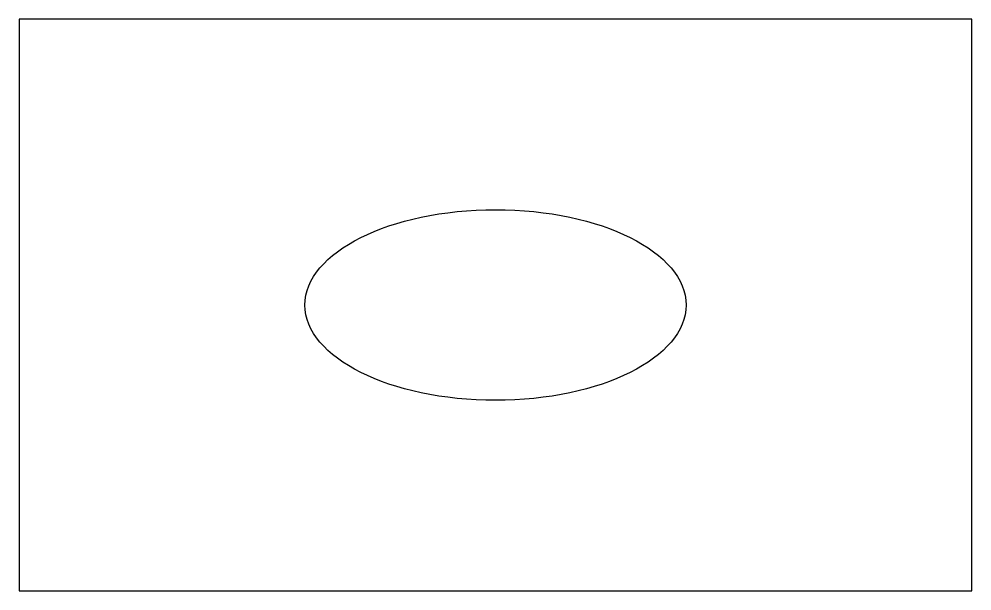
# Model space of a CAD drawing. Header units: millimetres. Extents: x 0 to 100, y 0 to 60.
import ezdxf

# ---------------------------------------------------------------- set-up
doc = ezdxf.new("R2010")
doc.units = ezdxf.units.MM

msp = doc.modelspace()

# ---------------------------------------------------------------- linework, layer by layer
msp.add_lwpolyline([(0, 0), (100, 0), (100, 60), (0, 60)], close=True)
msp.add_ellipse((50, 30), major_axis=(20, 0), ratio=0.5)

doc.saveas('drawing.dxf')
